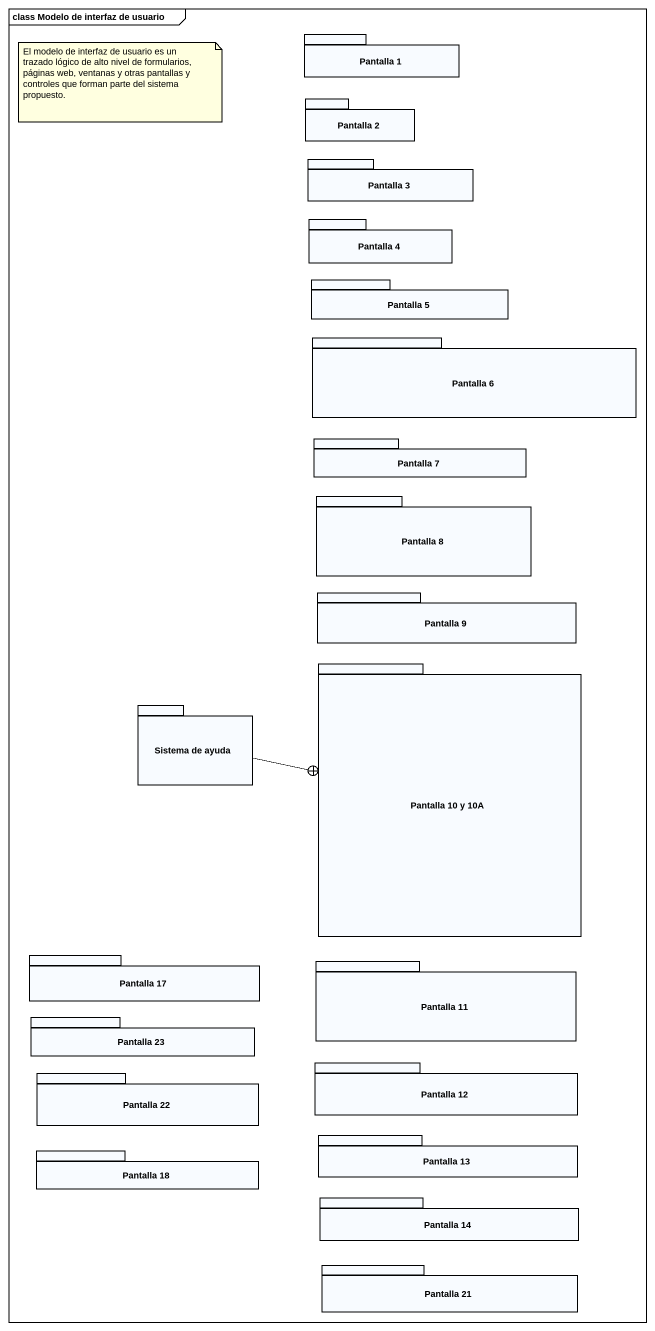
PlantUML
@startuml
mainframe class Modelo de interfaz de usuario
package "Pantalla 1" as Pantalla_1 {
}
package "Pantalla 2" as Pantalla_2 {
}
package "Pantalla 3" as Pantalla_3 {
}
package "Pantalla 4" as Pantalla_4 {
}
package "Pantalla 5" as Pantalla_5 {
}
package "Pantalla 6" as Pantalla_6 {
}
package "Pantalla 7" as Pantalla_7 {
}
package "Pantalla 8" as Pantalla_8 {
}
package "Pantalla 9" as Pantalla_9 {
}
package "Pantalla 10 y 10A" as Pantalla_10_y_10A {
}
package "Sistema de ayuda" as Sistema_de_ayuda {
}
package "Pantalla 17" as Pantalla_17 {
}
package "Pantalla 11" as Pantalla_11 {
}
package "Pantalla 23" as Pantalla_23 {
}
package "Pantalla 12" as Pantalla_12 {
}
package "Pantalla 22" as Pantalla_22 {
}
package "Pantalla 13" as Pantalla_13 {
}
package "Pantalla 18" as Pantalla_18 {
}
package "Pantalla 14" as Pantalla_14 {
}
package "Pantalla 21" as Pantalla_21 {
}
Sistema_de_ayuda -right-+ Pantalla_10_y_10A
note as N1
  El modelo de interfaz de usuario es un trazado lógico de alto nivel de formularios, páginas web, ventanas y otras pantallas y controles que forman parte del sistema propuesto.
end note
@enduml
